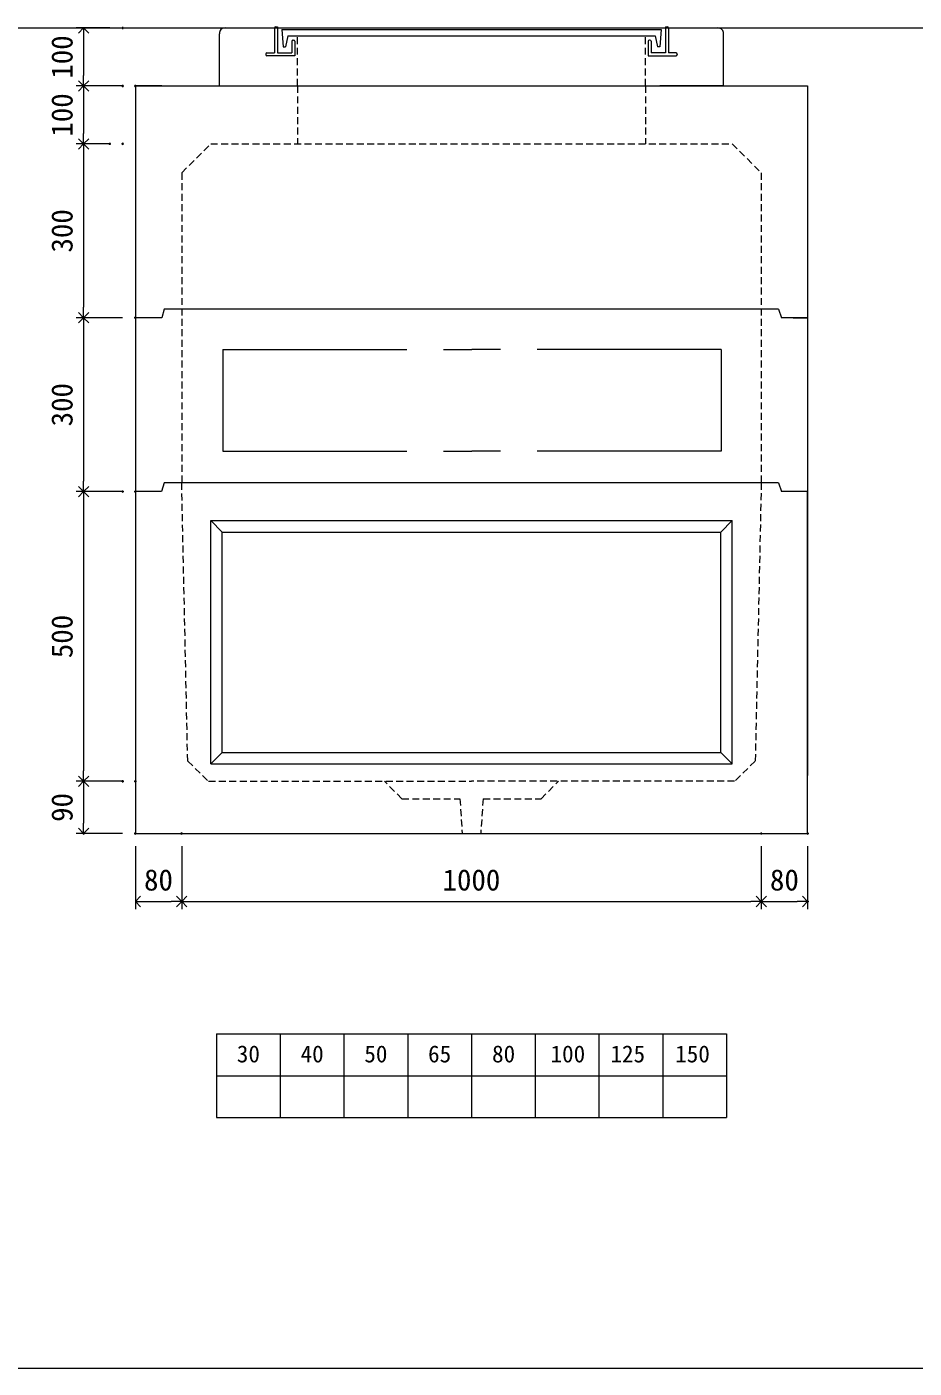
# Model space of a CAD drawing. Units: millimetres, scale not verified. Extents: x -4890 to 18490, y -2347 to 2347.
# Drawn here: x 1828 to 3359, y -1928 to 386 of the extents above; entities that cross this region are included whole.
import ezdxf
from ezdxf.enums import TextEntityAlignment as Align

# ---------------------------------------------------------------- set-up
doc = ezdxf.new("R2010")
doc.units = ezdxf.units.MM
doc.header["$LTSCALE"] = 10
doc.header["$PDMODE"] = 32
doc.header["$PDSIZE"] = 2
doc.linetypes.add('DASHED1', pattern=[1.8, 1.2, -0.6])
doc.linetypes.add('USER2', pattern=[50.8, 31.75, -6.35, 6.35, -6.35])
doc.layers.add('0-1_Defpoints', color=7, linetype='Continuous')
for name, color, linetype, lineweight in [('0-2_waku', 7, 'Continuous', 18), ('0-3_gaikei', 7, 'Continuous', 18), ('0-4_kakure', 7, 'DASHED1', 5), ('0-5_sunpou', 7, 'Continuous', 5), ('0-9_uchigawa', 6, 'Continuous', 18), ('0-B_futa', 3, 'Continuous', 18), ('0-C_GL', 4, 'Continuous', 18), ('0-E_文字１', 7, 'Continuous', 18), ('1-3_uchigawa2', 6, 'USER2', 18)]:
    doc.layers.add(name, color=color, linetype=linetype, lineweight=lineweight)
doc.styles.add('ＭＳ ゴシック', font='')
doc.styles.get('ＭＳ ゴシック').set_extended_font_data('MS Gothic')

# ---------------------------------------------------------------- blocks, each defined once
blk = doc.blocks.new('_Open90')
at = {"layer": '0-5_sunpou'}
blk.add_line((0, 0), (-1, 0), dxfattribs=at)
blk.add_lwpolyline([(-0.5, 0.5), (0, 0), (-0.5, -0.5)], dxfattribs=at)
blk = doc.blocks.new('D62')
at = {"layer": '0-1_Defpoints'}
for p in [(3462.32, 1152.03), (3542.32, 1152.03), (3542.32, 1034.61)]:
    blk.add_point(p, dxfattribs=at)
at = {"layer": '0-5_sunpou'}
for p, q in [((3462.32, 1130.03), (3462.32, 1021.61)), ((3542.32, 1130.03), (3542.32, 1021.61)), ((3480.32, 1034.61), (3524.32, 1034.61))]:
    blk.add_line(p, q, dxfattribs=at)
at = {"layer": '0-5_sunpou', "xscale": 18, "yscale": 18, "rotation": 180}
blk.add_blockref('_Open90', (3462.32, 1034.61), dxfattribs=at)
at = {"layer": '0-5_sunpou', "xscale": 18, "yscale": 18}
blk.add_blockref('_Open90', (3542.32, 1034.61), dxfattribs=at)
at = {"layer": '0-5_sunpou', "style": 'ＭＳ ゴシック'}
blk.add_text('80', height=36.66, dxfattribs=at).set_placement((3477.32, 1042.61), align=Align.BOTTOM_LEFT)
blk = doc.blocks.new('D63')
at = {"layer": '0-1_Defpoints'}
for p in [(3542.32, 1152.03), (4542.32, 1152.03), (4542.32, 1034.61)]:
    blk.add_point(p, dxfattribs=at)
at = {"layer": '0-5_sunpou'}
for p, q in [((3542.32, 1130.03), (3542.32, 1021.61)), ((4542.32, 1130.03), (4542.32, 1021.61)), ((3560.32, 1034.61), (4524.32, 1034.61))]:
    blk.add_line(p, q, dxfattribs=at)
at = {"layer": '0-5_sunpou', "xscale": 18, "yscale": 18, "rotation": 180}
blk.add_blockref('_Open90', (3542.32, 1034.61), dxfattribs=at)
at = {"layer": '0-5_sunpou', "xscale": 18, "yscale": 18}
blk.add_blockref('_Open90', (4542.32, 1034.61), dxfattribs=at)
at = {"layer": '0-5_sunpou', "style": 'ＭＳ ゴシック'}
blk.add_text('1000', height=36.66, dxfattribs=at).set_placement((3992.32, 1042.61), align=Align.BOTTOM_LEFT)
blk = doc.blocks.new('D64')
at = {"layer": '0-1_Defpoints'}
for p in [(4542.32, 1152.03), (4622.32, 1152.03), (4622.32, 1034.61)]:
    blk.add_point(p, dxfattribs=at)
at = {"layer": '0-5_sunpou'}
for p, q in [((4542.32, 1130.03), (4542.32, 1021.61)), ((4622.32, 1130.03), (4622.32, 1021.61)), ((4560.32, 1034.61), (4604.32, 1034.61))]:
    blk.add_line(p, q, dxfattribs=at)
at = {"layer": '0-5_sunpou', "xscale": 18, "yscale": 18, "rotation": 180}
blk.add_blockref('_Open90', (4542.32, 1034.61), dxfattribs=at)
at = {"layer": '0-5_sunpou', "xscale": 18, "yscale": 18}
blk.add_blockref('_Open90', (4622.32, 1034.61), dxfattribs=at)
at = {"layer": '0-5_sunpou', "style": 'ＭＳ ゴシック'}
blk.add_text('80', height=36.66, dxfattribs=at).set_placement((4557.32, 1042.61), align=Align.BOTTOM_LEFT)
blk = doc.blocks.new('D65')
at = {"layer": '0-1_Defpoints'}
for p in [(3462.32, 1242.03), (3373, 1152.03), (3462.32, 1152.03)]:
    blk.add_point(p, dxfattribs=at)
at = {"layer": '0-5_sunpou'}
for p, q in [((3440.32, 1242.03), (3360, 1242.03)), ((3373, 1224.03), (3373, 1170.03)), ((3440.32, 1152.03), (3360, 1152.03))]:
    blk.add_line(p, q, dxfattribs=at)
at = {"layer": '0-5_sunpou', "xscale": 18, "yscale": 18}
for p, rotation in [((3373, 1242.03), 90), ((3373, 1152.03), 270)]:
    blk.add_blockref('_Open90', p, dxfattribs=dict(at, rotation=rotation))
at = {"layer": '0-5_sunpou', "style": 'ＭＳ ゴシック'}
blk.add_text('90', height=36.66, rotation=90, dxfattribs=at).set_placement((3365, 1172.03), align=Align.BOTTOM_LEFT)
blk = doc.blocks.new('D66')
at = {"layer": '0-1_Defpoints'}
for p in [(3462.32, 1742.03), (3373, 1242.03), (3440.32, 1242.03)]:
    blk.add_point(p, dxfattribs=at)
at = {"layer": '0-5_sunpou'}
for p, q in [((3440.32, 1742.03), (3360, 1742.03)), ((3373, 1724.03), (3373, 1260.03)), ((3418.32, 1242.03), (3360, 1242.03))]:
    blk.add_line(p, q, dxfattribs=at)
at = {"layer": '0-5_sunpou', "xscale": 18, "yscale": 18}
for p, rotation in [((3373, 1742.03), 90), ((3373, 1242.03), 270)]:
    blk.add_blockref('_Open90', p, dxfattribs=dict(at, rotation=rotation))
at = {"layer": '0-5_sunpou', "style": 'ＭＳ ゴシック'}
blk.add_text('500', height=36.66, rotation=90, dxfattribs=at).set_placement((3365, 1454.53), align=Align.BOTTOM_LEFT)
blk = doc.blocks.new('D67')
at = {"layer": '0-1_Defpoints'}
for p in [(3440.32, 2542.03), (3373, 2442.03), (3462.32, 2442.03)]:
    blk.add_point(p, dxfattribs=at)
at = {"layer": '0-5_sunpou'}
for p, q in [((3418.32, 2542.03), (3360, 2542.03)), ((3373, 2524.03), (3373, 2460.03)), ((3440.32, 2442.03), (3360, 2442.03))]:
    blk.add_line(p, q, dxfattribs=at)
at = {"layer": '0-5_sunpou', "xscale": 18, "yscale": 18}
for p, rotation in [((3373, 2542.03), 90), ((3373, 2442.03), 270)]:
    blk.add_blockref('_Open90', p, dxfattribs=dict(at, rotation=rotation))
at = {"layer": '0-5_sunpou', "style": 'ＭＳ ゴシック'}
blk.add_text('100', height=36.66, rotation=90, dxfattribs=at).set_placement((3365, 2454.53), align=Align.BOTTOM_LEFT)
blk = doc.blocks.new('D68')
at = {"layer": '0-1_Defpoints'}
for p in [(3440.32, 2442.03), (3373, 2342.03), (3440.32, 2342.03)]:
    blk.add_point(p, dxfattribs=at)
at = {"layer": '0-5_sunpou'}
for p, q in [((3418.32, 2442.03), (3360, 2442.03)), ((3373, 2424.03), (3373, 2360.03)), ((3418.32, 2342.03), (3360, 2342.03))]:
    blk.add_line(p, q, dxfattribs=at)
at = {"layer": '0-5_sunpou', "xscale": 18, "yscale": 18}
for p, rotation in [((3373, 2442.03), 90), ((3373, 2342.03), 270)]:
    blk.add_blockref('_Open90', p, dxfattribs=dict(at, rotation=rotation))
at = {"layer": '0-5_sunpou', "style": 'ＭＳ ゴシック'}
blk.add_text('100', height=36.66, rotation=90, dxfattribs=at).set_placement((3365, 2354.53), align=Align.BOTTOM_LEFT)
blk = doc.blocks.new('D69')
at = {"layer": '0-1_Defpoints'}
for p in [(3418.32, 2342.03), (3373, 2042.03), (3462.32, 2042.03)]:
    blk.add_point(p, dxfattribs=at)
at = {"layer": '0-5_sunpou'}
for p, q in [((3396.32, 2342.03), (3360, 2342.03)), ((3373, 2324.03), (3373, 2060.03)), ((3440.32, 2042.03), (3360, 2042.03))]:
    blk.add_line(p, q, dxfattribs=at)
at = {"layer": '0-5_sunpou', "xscale": 18, "yscale": 18}
for p, rotation in [((3373, 2342.03), 90), ((3373, 2042.03), 270)]:
    blk.add_blockref('_Open90', p, dxfattribs=dict(at, rotation=rotation))
at = {"layer": '0-5_sunpou', "style": 'ＭＳ ゴシック'}
blk.add_text('300', height=36.66, rotation=90, dxfattribs=at).set_placement((3365, 2154.53), align=Align.BOTTOM_LEFT)
blk = doc.blocks.new('D70')
at = {"layer": '0-1_Defpoints'}
for p in [(3462.32, 2042.03), (3373, 1742.03), (3440.32, 1742.03)]:
    blk.add_point(p, dxfattribs=at)
at = {"layer": '0-5_sunpou'}
for p, q in [((3440.32, 2042.03), (3360, 2042.03)), ((3373, 2024.03), (3373, 1760.03)), ((3418.32, 1742.03), (3360, 1742.03))]:
    blk.add_line(p, q, dxfattribs=at)
at = {"layer": '0-5_sunpou', "xscale": 18, "yscale": 18}
for p, rotation in [((3373, 2042.03), 90), ((3373, 1742.03), 270)]:
    blk.add_blockref('_Open90', p, dxfattribs=dict(at, rotation=rotation))
at = {"layer": '0-5_sunpou', "style": 'ＭＳ ゴシック'}
blk.add_text('300', height=36.66, rotation=90, dxfattribs=at).set_placement((3365, 1854.53), align=Align.BOTTOM_LEFT)

msp = doc.modelspace()

# ---------------------------------------------------------------- linework, layer by layer
at = {"layer": '0-2_waku'}
for p, q in [((2155, -1351.82), (2155, -1495.82)), ((2155, -1351.82), (2155, -1495.82)), ((2155, -1351.82), (2155, -1495.82)), ((2155, -1351.82), (2155, -1495.82)), ((2155, -1351.82), (3035, -1351.82)), ((2265, -1351.82), (2265, -1495.82)), ((2375, -1351.82), (2375, -1495.82)), ((2375, -1351.82), (2375, -1495.82)), ((2485, -1351.82), (2485, -1495.82)), ((2595, -1351.82), (2595, -1495.82)), ((2705, -1351.82), (2705, -1495.82)), ((2815, -1351.82), (2815, -1495.82)), ((2925, -1351.82), (2925, -1495.82)), ((3035, -1351.82), (3035, -1495.82)), ((2155, -1423.82), (3035, -1423.82)), ((2155, -1495.82), (3035, -1495.82)), ((-1230, -1928.49), (4890, -1928.49)), ((-1230, -1928.49), (4890, -1928.49))]:
    msp.add_line(p, q, dxfattribs=at)
at = {"layer": '0-3_gaikei'}
for p, q in [((2160, 284.18), (2160, 374.18)), ((2170, 384.18), (2255, 384.18)), ((2935, 384.18), (3020, 384.18)), ((3030, 284.18), (3030, 374.18)), ((2015, 284.18), (3175, 284.18)), ((2015, 284.18), (2015, -905.82)), ((2060.5, 284.18), (2015, 284.18)), ((2160, 284.18), (2270, 284.18)), ((2160, 284.18), (2270, 284.18)), ((2160, 284.18), (2270, 284.18)), ((2195, 284.18), (2995, 284.18)), ((2195, 284.18), (2995, 284.18)), ((3030, 284.18), (2920, 284.18)), ((3030, 284.18), (2920, 284.18)), ((3030, 284.18), (2920, 284.18)), ((3030, 284.18), (2920, 284.18)), ((3175, 284.18), (3175, -905.82)), ((2065, -100.82), (2060.5, -115.82)), ((2595, -100.82), (2065, -100.82)), ((3125, -100.82), (2595, -100.82)), ((3125, -100.82), (3130, -115.82)), ((2040, -115.82), (2015, -115.82)), ((2040, -115.82), (2015, -115.82)), ((2060.5, -115.82), (2015, -115.82)), ((3175, -115.82), (3130, -115.82)), ((3150, -115.82), (3175, -115.82)), ((3150, -115.82), (3175, -115.82)), ((2015, -415.82), (2015, -1005.82)), ((2595, -400.82), (2065, -400.82)), ((3125, -400.82), (2595, -400.82)), ((3125, -400.82), (3130, -415.82)), ((3175, -415.82), (3130, -415.82))]:
    msp.add_line(p, q, dxfattribs=at)
for points in [[(2065, -400.82), (2060, -415.82), (2015, -415.82)], [(2015, -1005.82), (3175, -1005.82), (3175, -415.82)]]:
    msp.add_lwpolyline(points, dxfattribs=at)
for centre, radius, start, end in [((2169.42, 374.76), 9.44, 86.47383, 183.52617), ((3020.33, 374.51), 9.68, 358.04251, 91.95749)]:
    msp.add_arc(centre, radius, start, end, dxfattribs=at)
at = {"layer": '0-4_kakure'}
for p, q in [((2295, 284.18), (2295, 370.68)), ((2895, 284.18), (2895, 370.68)), ((2295, 284.18), (2295, 184.18)), ((2895, 284.18), (2895, 184.18)), ((2095, 134.18), (2145, 184.18)), ((2145, 184.18), (3045, 184.18)), ((3045, 184.18), (3095, 134.18)), ((2095, 134.18), (2095, -400.82)), ((3095, 134.18), (3095, -400.82)), ((2105.32, -880.82), (2095, -400.82)), ((3095, -400.82), (3084.68, -880.82)), ((2105.32, -880.82), (2141.08, -915.82)), ((2105.32, -880.82), (2141.08, -915.82)), ((3084.68, -880.82), (3048.92, -915.82)), ((3084.68, -880.82), (3048.92, -915.82)), ((2141.08, -915.82), (2595, -915.82)), ((2141.08, -915.82), (2595, -915.82)), ((2475, -945.82), (2445, -915.82)), ((3048.92, -915.82), (2595, -915.82)), ((2715, -945.82), (2745, -915.82)), ((2475, -945.82), (2575, -945.82)), ((2575, -945.82), (2579, -1005.82)), ((2615, -945.82), (2611, -1005.82)), ((2615, -945.82), (2715, -945.82))]:
    msp.add_line(p, q, dxfattribs=at)
at = {"layer": '0-9_uchigawa'}
for p, q in [((2145, -465.82), (2595, -465.82)), ((2145, -885.82), (2145, -465.82)), ((2145, -465.82), (2165, -485.82)), ((2145, -465.82), (2595, -465.82)), ((2145, -885.82), (2145, -465.82)), ((2145, -465.82), (2165, -485.82)), ((2165, -485.82), (2595, -485.82)), ((2165, -865.82), (2165, -485.82)), ((2165, -485.82), (2595, -485.82)), ((2165, -865.82), (2165, -485.82)), ((2595, -465.82), (3045, -465.82)), ((2595, -465.82), (3045, -465.82)), ((3025, -865.82), (3025, -485.82)), ((3025, -865.82), (3025, -485.82)), ((3045, -885.82), (3045, -465.82)), ((3045, -885.82), (3045, -465.82)), ((2145, -885.82), (2165, -865.82)), ((2145, -885.82), (2165, -865.82)), ((2165, -865.82), (2595, -865.82)), ((2165, -865.82), (2595, -865.82)), ((2595, -865.82), (3025, -865.82)), ((2595, -865.82), (3025, -865.82)), ((3045, -885.82), (3025, -865.82)), ((3045, -885.82), (3025, -865.82)), ((2145, -885.82), (2595, -885.82)), ((2145, -885.82), (2595, -885.82)), ((2595, -885.82), (3045, -885.82)), ((2595, -885.82), (3045, -885.82))]:
    msp.add_line(p, q, dxfattribs=at)
msp.add_lwpolyline([(2595, -485.82), (3025, -485.82), (3045, -465.82)], dxfattribs=at)
msp.add_lwpolyline([(2595, -485.82), (3025, -485.82), (3045, -465.82)], dxfattribs=at)
at = {"layer": '0-B_futa'}
for p, q in [((2255, 384.18), (2255, 341.18)), ((2257, 386.18), (2260, 386.18)), ((2260, 386.18), (2260, 341.18)), ((2267.81, 381.68), (2922.14, 381.68)), ((2267.81, 381.68), (2270.3, 351.68)), ((2278.33, 370.68), (2274.01, 351.68)), ((2278.33, 370.68), (2911.67, 370.68)), ((2911.67, 370.68), (2915.99, 351.68)), ((2922.14, 381.68), (2919.89, 351.68)), ((2930, 386.18), (2930, 341.18)), ((2930, 386.18), (2933, 386.18)), ((2935, 384.18), (2935, 341.18)), ((2270.3, 351.68), (2274.01, 351.68)), ((2285, 361.18), (2285, 341.18)), ((2287, 363.18), (2288, 363.18)), ((2290, 361.18), (2290, 336.18)), ((2900, 361.18), (2900, 336.18)), ((2903, 363.18), (2902, 363.18)), ((2905, 361.18), (2905, 341.18)), ((2919.89, 351.68), (2915.99, 351.68)), ((2240, 339.18), (2240, 338.18)), ((2242, 341.18), (2255, 341.18)), ((2290, 336.18), (2242, 336.18)), ((2260, 341.18), (2285, 341.18)), ((2900, 336.18), (2948, 336.18)), ((2930, 341.18), (2905, 341.18)), ((2948, 341.18), (2935, 341.18)), ((2950, 339.18), (2950, 338.18))]:
    msp.add_line(p, q, dxfattribs=at)
for centre, start, end in [((2257, 384.18), 90, 180), ((2933, 384.18), 0, 90), ((2287, 361.18), 90, 180), ((2288, 361.18), 0, 90), ((2902, 361.18), 90, 180), ((2903, 361.18), 0, 90), ((2242, 339.18), 90, 180), ((2242, 338.18), 180, 270), ((2948, 339.18), 0, 90), ((2948, 338.18), 270, 0)]:
    msp.add_arc(centre, 2, start, end, dxfattribs=at)
at = {"layer": '0-C_GL'}
msp.add_line((-1230, 384.18), (4890, 384.18), dxfattribs=at)
at = {"layer": '1-3_uchigawa2'}
for p, q in [((2165.85, -170.82), (2595.85, -170.82)), ((2165.85, -170.82), (2165.85, -345.82)), ((3025.85, -170.82), (2595.85, -170.82)), ((3025.85, -170.82), (3025.85, -345.82)), ((2165.85, -345.82), (2595.85, -345.82)), ((3025.85, -345.82), (2595.85, -345.82))]:
    msp.add_line(p, q, dxfattribs=at)

# ---------------------------------------------------------------- block references
at = {"layer": '0-5_sunpou'}
for name in ['D67', 'D68', 'D69', 'D70', 'D66', 'D65', 'D62', 'D63', 'D64']:
    msp.add_blockref(name, (-1447.32, -2157.85), dxfattribs=at)

# ---------------------------------------------------------------- texts
at = {"layer": '0-E_文字１', "style": 'ＭＳ ゴシック'}
for s, p in [('30', (2190.06, -1409.64)), ('40', (2300.06, -1409.64)), ('50', (2410.06, -1409.64)), ('65', (2520.06, -1409.64)), ('80', (2630.47, -1409.64)), ('100', (2731.34, -1409.64)), ('125', (2834.73, -1409.64)), ('150', (2946.49, -1409.64))]:
    msp.add_text(s, height=29.33, dxfattribs=at).set_placement(p, align=Align.BOTTOM_LEFT)

doc.saveas('drawing.dxf')
